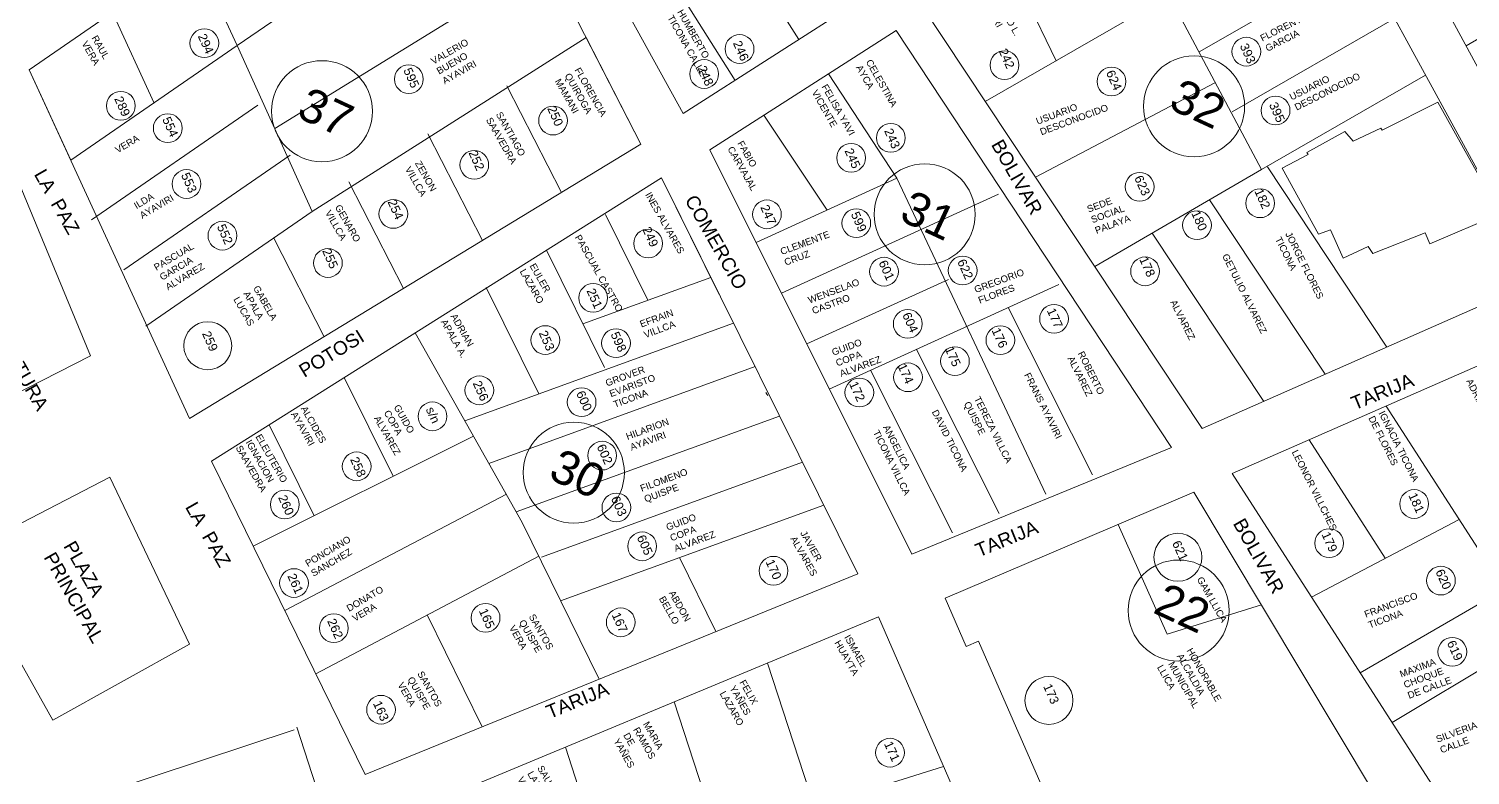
# Model space of a CAD drawing. Header units: metres. Extents: x 577726 to 579252, y 7804053 to 7806277.
# Drawn here: x 578191.2 to 578466.8, y 7805197.2 to 7805339.8 of the extents above; entities that cross this region are included whole.
import ezdxf

# ---------------------------------------------------------------- set-up
doc = ezdxf.new("R2010")
doc.units = ezdxf.units.M
doc.layers.add('CODIGOS', color=80, linetype='Continuous', lineweight=20)
doc.layers.add('V-NODE-TEXT', color=11, linetype='Continuous', lineweight=60)
doc.styles.get("Standard").update_dxf_attribs({"font": 'simplex.shx'})

msp = doc.modelspace()

# ---------------------------------------------------------------- linework, layer by layer
at = {"lineweight": 5, "elevation": 4.78, "flags": 128}
msp.add_lwpolyline([(578472.47, 7805304.47), (578459.06, 7805298.75), (578459.06, 7805298.75), (578458.15, 7805300.84), (578448.13, 7805296.86), (578447.28, 7805298.19), (578442.45, 7805295.97), (578440.06, 7805301.39), (578437.78, 7805300.54), (578430.84, 7805313.19), (578435.76, 7805315.81), (578435.54, 7805316.21), (578442.82, 7805320.18), (578444.4, 7805318.33), (578449.67, 7805320.84), (578449.92, 7805320.45), (578460.55, 7805325.83)], close=True, dxfattribs=at)
at = {"layer": 'CODIGOS', "linetype": 'Continuous', "lineweight": 5}
for p, q in [((578231.04, 7805336.6), (578280.9, 7805370.96)), ((578223.09, 7805353.89), (578231.04, 7805336.6)), ((578290.22, 7805352.77), (578238.22, 7805320.74)), ((578338.4, 7805337.79), (578328.11, 7805354.07)), ((578377.58, 7805354.38), (578387.59, 7805333.71)), ((578414.95, 7805335.39), (578446.04, 7805353.27)), ((578465.97, 7805336.59), (578495.51, 7805353.58)), ((578326.21, 7805329.97), (578315.98, 7805346.16)), ((578409.23, 7805346.16), (578374.05, 7805325.92)), ((578426.88, 7805312.94), (578409.23, 7805346.16)), ((578207.19, 7805342.94), (578215.14, 7805325.64)), ((578421.26, 7805323.97), (578452.3, 7805341.82)), ((578199.24, 7805314.69), (578231.04, 7805336.6)), ((578245.39, 7805304.89), (578231.04, 7805336.6)), ((578245.39, 7805304.89), (578297.72, 7805338.14)), ((578308.17, 7805317.75), (578297.72, 7805338.14)), ((578191.29, 7805331.99), (578199.24, 7805314.69)), ((578344.05, 7805331.2), (578357.17, 7805311.25)), ((578426.88, 7805312.94), (578458.23, 7805330.98)), ((578293.05, 7805308.56), (578282.6, 7805328.95)), ((578383.63, 7805311.48), (578418.05, 7805329.55)), ((578203.17, 7805303.31), (578234.97, 7805325.22)), ((578331.74, 7805323.32), (578343.82, 7805305.18)), ((578277.92, 7805299.37), (578267.48, 7805319.76)), ((578209.39, 7805293.76), (578241.19, 7805315.67)), ((578312.14, 7805311.36), (578323.2, 7805289.05)), ((578330.23, 7805299), (578357.17, 7805311.25)), ((578385.64, 7805250.88), (578357.17, 7805311.25)), ((578394.98, 7805294.38), (578426.88, 7805312.94)), ((578450.84, 7805279), (578428.01, 7805313.41)), ((578262.8, 7805290.17), (578252.36, 7805310.56)), ((578335.07, 7805289.3), (578376.61, 7805308.19)), ((578439.06, 7805273.81), (578416.94, 7805307.16)), ((578213.6, 7805282.98), (578245.39, 7805304.89)), ((578301.42, 7805304.3), (578309.54, 7805287.94)), ((578247.68, 7805280.98), (578238.03, 7805299.81)), ((578427.28, 7805268.62), (578405.96, 7805300.77)), ((578290.21, 7805297.39), (578301.28, 7805275.09)), ((578297.14, 7805283.43), (578321.59, 7805292.31)), ((578339.93, 7805279.58), (578367, 7805291.9)), ((578278.63, 7805290.36), (578288.71, 7805270.04)), ((578344.23, 7805270.96), (578388.11, 7805290.92)), ((578394.56, 7805254.58), (578378.45, 7805286.53)), ((578274.57, 7805264.9), (578325.92, 7805283.57)), ((578265.09, 7805281.7), (578285.52, 7805245.47)), ((578376.73, 7805247.17), (578360.91, 7805278.55)), ((578279.16, 7805256.75), (578330.05, 7805275.25)), ((578251.56, 7805273.04), (578260.85, 7805254.32)), ((578367.81, 7805243.47), (578352.14, 7805274.56)), ((578450.7, 7805267.72), (578479.15, 7805223.49)), ((578237.12, 7805264.12), (578245.73, 7805246.76)), ((578284.38, 7805247.5), (578334.73, 7805265.81)), ((578234.11, 7805240.96), (578276.21, 7805261.99)), ((578435.96, 7805261.27), (578450.53, 7805238.63)), ((578289.21, 7805238.85), (578339.11, 7805256.99)), ((578240.16, 7805228.63), (578282.49, 7805250.85)), ((578292.87, 7805230.5), (578343.18, 7805248.79)), ((578300.21, 7805215.52), (578285.52, 7805245.47)), ((578399.46, 7805245.09), (578408.85, 7805224.12)), ((578436.41, 7805231.21), (578464.64, 7805246.04)), ((578246.07, 7805216.56), (578288.67, 7805239.06)), ((578322.56, 7805224.63), (578315.62, 7805238.77)), ((578445.73, 7805216.72), (578473.25, 7805232.67)), ((578408.85, 7805224.12), (578426.85, 7805229.7)), ((578277.86, 7805206.42), (578267.37, 7805227.81)), ((578477.52, 7805222.63), (578451.82, 7805207.26)), ((578332.41, 7805218.6), (578341.37, 7805191.11)), ((578314.59, 7805211.19), (578323, 7805185.35)), ((578293.79, 7805202.54), (578301.58, 7805178.62)), ((578264.85, 7805167.1), (578366.06, 7805198.86))]:
    msp.add_line(p, q, dxfattribs=at)
for points in [[(578507.73, 7805435.97), (578562.75, 7805322.33), (578489.07, 7805294.04), (578435.56, 7805392.6)], [(578316.32, 7805323.63), (578350.59, 7805345.61), (578308.06, 7805412.91), (578278.11, 7805392.81)], [(578191.29, 7805331.99), (578221.94, 7805265.32), (578308.17, 7805317.75), (578272.28, 7805387.79)], [(578427.35, 7805387.44), (578479.71, 7805291.72), (578415.5, 7805263.43), (578362.03, 7805344.05)], [(578359.98, 7805239.43), (578409.63, 7805259.82), (578356.99, 7805339.49), (578321.39, 7805316.7)], [(578203.01, 7805277.34), (578157.11, 7805253.91), (578134.32, 7805300.41), (578182.57, 7805326.41)], [(578312.14, 7805311.36), (578349.68, 7805235.67), (578255.51, 7805197.32), (578226.14, 7805257.21)], [(578473.46, 7805173.63), (578421.22, 7805254.82), (578484.78, 7805282.64), (578531.95, 7805191.41)], [(578178.04, 7805239.3), (578206.7, 7805254.12), (578221.92, 7805222.24), (578195.76, 7805207.7)], [(578386.99, 7805184.3), (578389.31, 7805184.85), (578372.74, 7805222.79), (578370.39, 7805221.79), (578366.37, 7805231.03), (578413.94, 7805251.24), (578462, 7805171.08), (578401.27, 7805151.12)], [(578388.64, 7805147.06), (578353.61, 7805227.42), (578258.14, 7805187.71), (578281.51, 7805115.96)]]:
    msp.add_lwpolyline(points, close=True, dxfattribs=at)
for points in [[(578242.43, 7805206.32), (578272.56, 7805113.34), (578229.28, 7805103.05), (578206.31, 7805194.04)], [(578206.33, 7805194.04), (578241.93, 7805205.83)]]:
    msp.add_lwpolyline(points, dxfattribs=at)
for centre, radius in [((578224.76, 7805337.07), 2.75), ((578327.08, 7805335.97), 2.75), ((578377.72, 7805332.88), 2.75), ((578423.96, 7805335.46), 2.75), ((578247.24, 7805324.07), 9.66), ((578263.85, 7805330.2), 2.75), ((578320.32, 7805331.19), 2.75), ((578413.98, 7805325.01), 9.66), ((578398.17, 7805329.74), 2.75), ((578208.79, 7805325.11), 2.75), ((578291.42, 7805322.28), 2.75), ((578429.55, 7805324.21), 2.75), ((578217.76, 7805320.82), 2.75), ((578355.99, 7805318.97), 2.75), ((578276.36, 7805313.81), 2.75), ((578348.41, 7805315.17), 2.75), ((578362.47, 7805304.36), 9.66), ((578221.35, 7805310.16), 2.75), ((578403.57, 7805309.62), 2.75), ((578426.6, 7805306.48), 2.75), ((578260.89, 7805304.44), 2.75), ((578332.31, 7805304.36), 2.75), ((578349.39, 7805302.68), 2.75), ((578228.21, 7805300.29), 2.75), ((578414.53, 7805302.29), 2.75), ((578309.6, 7805298.79), 2.75), ((578248.38, 7805295.06), 2.75), ((578354.69, 7805293.41), 2.75), ((578369.73, 7805293.62), 2.75), ((578404.6, 7805293.47), 2.75), ((578299.09, 7805288.4), 2.75), ((578359.23, 7805283.43), 2.75), ((578387.2, 7805284.4), 2.75), ((578225.41, 7805279.25), 4.58), ((578289.94, 7805280.33), 2.75), ((578303.46, 7805279.74), 2.75), ((578376.94, 7805280.3), 2.75), ((578368.25, 7805276.29), 2.75), ((578359.28, 7805273.22), 2.75), ((578277.33, 7805270.73), 2.75), ((578349.98, 7805270.3), 2.75), ((578296.88, 7805268.46), 2.75), ((578268.36, 7805265.75), 2.75), ((578295.39, 7805254.99), 9.66), ((578253.88, 7805256.19), 2.75), ((578300.81, 7805258.25), 2.75), ((578240.13, 7805248.9), 2.75), ((578303.53, 7805248.34), 2.75), ((578456.05, 7805249), 2.75), ((578308.47, 7805240.91), 2.75), ((578410.87, 7805238.82), 4.58), ((578439.8, 7805241.52), 2.75), ((578241.89, 7805233.89), 2.75), ((578333.57, 7805236.24), 2.75), ((578411.02, 7805228.63), 9.66), ((578461.16, 7805234.36), 2.75), ((578278.52, 7805227.25), 2.75), ((578304.36, 7805226.39), 2.75), ((578249.5, 7805225.28), 2.75), ((578463.34, 7805220.75), 2.75), ((578386.22, 7805211.45), 4.58), ((578258.54, 7805209.68), 2.75), ((578355.84, 7805201.47), 2.75)]:
    msp.add_circle(centre, radius, dxfattribs=at)
at = {"layer": 'V-NODE-TEXT', "lineweight": 5}
for q in [(578332.13, 7805270.3), (578332.47, 7805269.75)]:
    msp.add_line((578332.3, 7805270.02), q, dxfattribs=at)

# ---------------------------------------------------------------- texts
at = {"layer": 'CODIGOS', "linetype": 'Continuous', "lineweight": 5, "attachment_point": 1}
for s, insert, char_height, width, rotation in [('{\\fArial|b0|i0|c0|p34;MILDRED L. AYAVIRI}', (578375.8, 7805347.88), 1.3031, 16.1023, 299.5745), ('{\\fArial|b0|i0|c0|p34;HUMBERTO TICONA CALLE}', (578316.24, 7805343.69), 1.3031, 16.1023, 299.5745), ('{\\fArial|b0|i0|c0|p34;FLORENTINO GARCIA}', (578426.44, 7805338.52), 1.3031, 9.8293, 26.6743), ('{\\fArial|b0|i0|c0|p34;RAUL VERA}', (578204.28, 7805338.74), 1.3031, 7.7906, 299.5745), ('{\\fArial|b0|i0|c0|p34;294}', (578225.01, 7805339.12), 1.6941, 5.335, 294.126), ('{\\fArial|b0|i0|c0|p34;VALERIO BUENO AYAVIRI}', (578267.9, 7805334.08), 1.3031, 9.584, 29.7567), ('{\\fArial|b0|i0|c0|p34;246}', (578327.32, 7805337.78), 1.6941, 5.335, 294.126), ('{\\fArial|b0|i0|c0|p34;242}', (578378.13, 7805336.29), 1.6941, 5.335, 294.126), ('{\\fArial|b0|i0|c0|p34;393}', (578424.21, 7805337.27), 1.6941, 5.335, 294.126), ('{\\fArial|b0|i0|c0|p34;CELESTINA AYCA}', (578352.3, 7805334.16), 1.3031, 11.3693, 299.5745), ('{\\fArial|b0|i0|c0|p34;595}', (578264.31, 7805332.61), 1.6941, 5.335, 294.126), ('{\\fArial|b0|i0|c0|p34;FLORENCIA QUIROGA MAMANI}', (578296.61, 7805332.6), 1.3031, 11.9426, 299.5745), ('{\\fArial|b0|i0|c0|p34;248}', (578320.57, 7805333), 1.6941, 5.335, 294.126), ('{\\fArial|b0|i0|c0|p34;624}', (578398.63, 7805332.15), 1.6941, 5.335, 294.126), ('{\\fArial|b0|i0|c0|p34;USUARIO DESCONOCIDO}', (578432.03, 7805327.27), 1.3031, 9.8293, 26.6743), ('{\\fArial|b0|i0|c0|p34;\\C7;37}', (578244.83, 7805328.91), 6.4352, 0.6435, 335.126), ('{\\fArial|b0|i0|c0|p34;FELISA YAVI VICENTE}', (578343.84, 7805329.41), 1.3031, 11.3693, 299.5745), ('{\\fArial|b0|i0|c0|p34;\\C7;32}', (578411.54, 7805330.54), 6.4352, 0.6435, 335.126), ('{\\fArial|b0|i0|c0|p34;289}', (578209.04, 7805327.16), 1.6941, 5.335, 294.126), ('{\\fArial|b0|i0|c0|p34;250}', (578291.83, 7805325.3), 1.6941, 5.335, 294.126), ('{\\fArial|b0|i0|c0|p34;USUARIO DESCONOCIDO}', (578383.58, 7805322.71), 1.3031, 9.584, 20.4013), ('{\\fArial|b0|i0|c0|p34;395}', (578429.8, 7805326.02), 1.6941, 5.335, 294.126), ('{\\fArial|b0|i0|c0|p34;554}', (578218.22, 7805323.23), 1.6941, 5.335, 294.126), ('{\\fArial|b0|i0|c0|p34;SANTIAGO SAAVEDRA}', (578281.57, 7805324.14), 1.3031, 11.9426, 299.5745), ('{\\fArial|b0|i0|c0|p34;VERA}', (578207.52, 7805317.11), 1.3031, 9.584, 30.694), ('{\\fArial|b0|i0|c0|p34;243}', (578356.23, 7805321.02), 1.6941, 5.335, 294.126), ('{\\fArial|b0|i0|c0|p34;252}', (578276.77, 7805316.83), 1.6941, 5.335, 294.126), ('{\\fArial|b0|i0|c0|p34;FABIO CARVAJAL}', (578327.74, 7805318.6), 1.3031, 11.3693, 299.5745), ('{\\fArial|b0|i0|c0|p34;245}', (578348.65, 7805317.22), 1.6941, 5.335, 294.126), ('{\\fArial|b0|i0|c0|p34;BOLIVAR}', (578377.36, 7805318.99), 2.6062, 32.2047, 299.5745), ('{\\fArial|b0|i0|c0|p34;ZENON VILLCA}', (578266.1, 7805314.77), 1.3031, 11.9426, 299.5745), ('{\\fArial|b0|i0|c0|p34;LA  PAZ}', (578194.37, 7805313.33), 2.6062, 32.2047, 299.5745), ('{\\fArial|b0|i0|c0|p34;553}', (578221.81, 7805312.57), 1.6941, 5.335, 294.126), ('{\\fArial|b0|i0|c0|p34;623}', (578404.04, 7805312.03), 1.6941, 5.335, 294.126), ('{\\fArial|b0|i0|c0|p34;ILDA AYAVIRI}', (578211.11, 7805306.45), 1.3031, 9.584, 30.694), ('{\\fArial|b0|i0|c0|p34;INES ALVARES}', (578310.11, 7805308.77), 1.3031, 16.1023, 299.5745), ('{\\fArial|b0|i0|c0|p34;\\C7;31}', (578360.05, 7805309.21), 6.4352, 0.6435, 335.126), ('{\\fArial|b0|i0|c0|p34;182}', (578427.01, 7805309.5), 1.6941, 5.335, 294.126), ('{\\fArial|b0|i0|c0|p34;GENARO VILLCA}', (578250.81, 7805306.4), 1.3031, 11.9426, 299.5745), ('{\\fArial|b0|i0|c0|p34;254}', (578261.29, 7805307.46), 1.6941, 5.335, 294.126), ('{\\fArial|b0|i0|c0|p34;COMERCIO}', (578318.79, 7805308.4), 2.6062, 32.2047, 299.5745), ('{\\fArial|b0|i0|c0|p34;247}', (578332.56, 7805306.41), 1.6941, 5.335, 294.126), ('{\\fArial|b0|i0|c0|p34;SEDE SOCIAL PALAYA}', (578393.34, 7805305.91), 1.3031, 9.584, 20.4013), ('{\\fArial|b0|i0|c0|p34;552}', (578228.67, 7805302.71), 1.6941, 5.335, 294.126), ('{\\fArial|b0|i0|c0|p34;599}', (578349.86, 7805305.1), 1.6941, 5.335, 294.126), ('{\\fArial|b0|i0|c0|p34;180}', (578414.94, 7805305.31), 1.6941, 5.335, 294.126), ('{\\fArial|b0|i0|c0|p34;PASCUAL CASTRO}', (578296.66, 7805300.64), 1.3031, 16.1023, 299.5745), ('{\\fArial|b0|i0|c0|p34;249}', (578310.01, 7805302.21), 1.6941, 5.335, 294.126), ('{\\fArial|b0|i0|c0|p34;CLEMENTE CRUZ}', (578334.7, 7805297.79), 1.3031, 9.584, 20.4013), ('{\\fArial|b0|i0|c0|p34;JORGE FLORES TICONA}', (578432.53, 7805301.2), 1.3031, 16.2638, 296.5333), ('{\\fArial|b0|i0|c0|p34;PASCUAL GARCIA ALVAREZ}', (578214.92, 7805294.66), 1.3031, 9.584, 30.694), ('{\\fArial|b0|i0|c0|p34;255}', (578248.79, 7805298.08), 1.6941, 5.335, 294.126), ('{\\fArial|b0|i0|c0|p34;SUB PREFECTURA}', (578178.72, 7805296.7), 2.6062, 32.2047, 299.5745), ('{\\fArial|b0|i0|c0|p34;EULER LAZARO}', (578288.02, 7805295.18), 1.3031, 9.6794, 299.5745), ('{\\fArial|b0|i0|c0|p34;601}', (578355.16, 7805295.83), 1.6941, 5.335, 294.126), ('{\\fArial|b0|i0|c0|p34;622}', (578370.2, 7805296.03), 1.6941, 5.335, 294.126), ('{\\fArial|b0|i0|c0|p34;178}', (578405, 7805296.49), 1.6941, 5.335, 294.126), ('{\\fArial|b0|i0|c0|p34;GETULIO ALVAREZ}', (578420.46, 7805297.01), 1.3031, 16.2638, 296.5333), ('{\\fArial|b0|i0|c0|p34;WENSELAO CASTRO}', (578340, 7805288.52), 1.3031, 9.584, 20.4013), ('{\\fArial|b0|i0|c0|p34;GREGORIO FLORES}', (578371.78, 7805290.53), 1.3031, 9.584, 20.4013), ('{\\fArial|b0|i0|c0|p34;GABELA APALA LUCAS}', (578235.17, 7805290.92), 1.3031, 11.9426, 299.5745), ('{\\fArial|b0|i0|c0|p34;251}', (578299.33, 7805290.45), 1.6941, 5.335, 294.126), ('{\\fArial|b0|i0|c0|p34;EFRAIN VILLCA}', (578307.85, 7805283.94), 1.3031, 9.584, 20.4013), ('{\\fArial|b0|i0|c0|p34;177}', (578387.33, 7805286.68), 1.6941, 5.335, 294.126), ('{\\fArial|b0|i0|c0|p34;ALVAREZ}', (578410.53, 7805288.19), 1.3031, 16.2638, 296.5333), ('{\\fArial|b0|i0|c0|p34;ADRIAN APALA A.}', (578272.93, 7805285.55), 1.3031, 8.5376, 299.5745), ('{\\fArial|b0|i0|c0|p34;604}', (578359.69, 7805285.85), 1.6941, 5.335, 294.126), ('{\\fArial|b0|i0|c0|p34;259}', (578225.82, 7805282.27), 1.6941, 5.335, 294.126), ('{\\fArial|b0|i0|c0|p34;POTOSI}', (578242.51, 7805275.3), 2.6062, 32.2047, 31.4809), ('{\\fArial|b0|i0|c0|p34;253}', (578290.19, 7805282.38), 1.6941, 5.335, 294.126), ('{\\fArial|b0|i0|c0|p34;598}', (578303.93, 7805282.15), 1.6941, 5.335, 294.126), ('{\\fArial|b0|i0|c0|p34;176}', (578376.77, 7805282.91), 1.6941, 5.335, 294.126), ('{\\fArial|b0|i0|c0|p34;GUIDO COPA ALVAREZ}', (578344.54, 7805278.54), 1.3031, 9.584, 20.4013), ('{\\fArial|b0|i0|c0|p34;175}', (578367.83, 7805279.36), 1.6941, 5.335, 294.126), ('{\\fArial|b0|i0|c0|p34;ROBERTO ALVAREZ}', (578392.86, 7805278.38), 1.3031, 16.2638, 296.5333), ('{\\fArial|b0|i0|c0|p34;GROVER EVARISTO TICONA}', (578301.27, 7805272.66), 1.3031, 9.584, 20.4013), ('{\\fArial|b0|i0|c0|p34;174}', (578358.81, 7805276.06), 1.6941, 5.335, 294.126), ('{\\fArial|b0|i0|c0|p34;256}', (578277.58, 7805272.78), 1.6941, 5.335, 294.126), ('{\\fArial|b0|i0|c0|p34;172}', (578349.54, 7805272.67), 1.6941, 5.335, 294.126), ('{\\fArial|b0|i0|c0|p34;FRANS AYAVIRI}', (578382.6, 7805274.28), 1.3031, 16.2638, 296.5333), ('{\\fArial|b0|i0|c0|p34;TARIJA}', (578443.67, 7805269.31), 2.6062, 32.2047, 22.3667), ('{\\fArial|b0|i0|c0|p34;ADRIAN VILLCA}', (578467.11, 7805273.1), 1.3031, 16.2638, 296.5333), ('{\\fArial|b0|i0|c0|p34;600}', (578297.34, 7805270.87), 1.6941, 5.335, 294.126), ('{\\fArial|b0|i0|c0|p34;TEREZA VILLCA QUISPE}', (578373.02, 7805269.73), 1.3031, 16.2638, 296.5333), ('{\\fArial|b0|i0|c0|p34;ALCIDES AYAVIRI}', (578244.28, 7805267.89), 1.3031, 8.5376, 299.5745), ('{\\fArial|b0|i0|c0|p34;GUIDO COPA ALVAREZ}', (578262.04, 7805268.18), 1.3031, 8.5376, 299.5745), ('{\\fArial|b0|i0|c0|p34;s/n}', (578268.61, 7805267.8), 1.6941, 5.335, 294.126), ('{\\fArial|b0|i0|c0|p34;DAVID TICONA}', (578364.94, 7805267.2), 1.3031, 16.2638, 296.5333), ('{\\fArial|b0|i0|c0|p34;IGNACIA TICONA DE FLORES}', (578450.36, 7805266.98), 1.3031, 16.2638, 296.5333), ('{\\fArial|b0|i0|c0|p34;HILARION AYAVIRI}', (578305.2, 7805262.45), 1.3031, 9.584, 20.4013), ('{\\fArial|b0|i0|c0|p34;ELEUTERIO IGNACION SAAVEDRA}', (578235.62, 7805262.53), 1.3031, 8.5376, 299.5745), ('{\\fArial|b0|i0|c0|p34;ANGELICA TICONA VILLCA}', (578355.64, 7805264.28), 1.3031, 16.2638, 296.5333), ('{\\fArial|b0|i0|c0|p34;\\C7;30}', (578292.97, 7805259.83), 6.4352, 0.6435, 335.126), ('{\\fArial|b0|i0|c0|p34;602}', (578301.28, 7805260.67), 1.6941, 5.335, 294.126), ('{\\fArial|b0|i0|c0|p34;LEONOR VILLCHES}', (578433.77, 7805259.51), 1.3031, 16.2638, 296.5333), ('{\\fArial|b0|i0|c0|p34;258}', (578254.13, 7805258.23), 1.6941, 5.335, 294.126), ('{\\fArial|b0|i0|c0|p34;FILOMENO QUISPE}', (578307.91, 7805252.54), 1.3031, 9.584, 20.4013), ('{\\fArial|b0|i0|c0|p34;260}', (578240.37, 7805250.95), 1.6941, 5.335, 294.126), ('{\\fArial|b0|i0|c0|p34;603}', (578303.99, 7805250.75), 1.6941, 5.335, 294.126), ('{\\fArial|b0|i0|c0|p34;181}', (578456.44, 7805251.37), 1.6941, 5.335, 294.126), ('{\\fArial|b0|i0|c0|p34;LA  PAZ}', (578223.28, 7805249.72), 2.6062, 32.2047, 299.5745), ('{\\fArial|b0|i0|c0|p34;GUIDO COPA ALVAREZ}', (578312.86, 7805245.11), 1.3031, 9.584, 20.4013), ('{\\fArial|b0|i0|c0|p34;TARIJA}', (578371.83, 7805241.19), 2.6062, 32.2047, 22.3667), ('{\\fArial|b0|i0|c0|p34;BOLIVAR}', (578423.59, 7805246.58), 2.6062, 32.2047, 299.5745), ('{\\fArial|b0|i0|c0|p34;PLAZA PRINCIPAL}', (578200.01, 7805242.26), 2.6062, 14.4411, 299.5745), ('{\\fArial|b0|i0|c0|p34;PONCIANO SANCHEZ}', (578243.86, 7805238.08), 1.3031, 9.584, 30.4438), ('{\\fArial|b0|i0|c0|p34;605}', (578308.94, 7805243.32), 1.6941, 5.335, 294.126), ('{\\fArial|b0|i0|c0|p34;JAVIER ALVARES}', (578339.76, 7805244.08), 1.3031, 9.01, 299.5745), ('{\\fArial|b0|i0|c0|p34;621}', (578411.28, 7805242.23), 1.6941, 5.335, 294.126), ('{\\fArial|b0|i0|c0|p34;179}', (578439.85, 7805243.9), 1.6941, 5.335, 294.126), ('{\\fArial|b0|i0|c0|p34;170}', (578333.56, 7805238.66), 1.6941, 5.335, 294.126), ('{\\fArial|b0|i0|c0|p34;620}', (578461.63, 7805236.77), 1.6941, 5.335, 294.126), ('{\\fArial|b0|i0|c0|p34;261}', (578242.14, 7805235.94), 1.6941, 5.335, 294.126), ('{\\fArial|b0|i0|c0|p34;GAM LLICA}', (578415.58, 7805235.27), 1.3031, 16.1023, 299.5745), ('{\\fArial|b0|i0|c0|p34;DONATO VERA}', (578251.76, 7805229.48), 1.3031, 9.584, 30.4438), ('{\\fArial|b0|i0|c0|p34;ABDON BELLO}', (578314.63, 7805232.64), 1.3031, 6.3296, 299.5745), ('{\\fArial|b0|i0|c0|p34;\\C7;22}', (578408.58, 7805234.16), 6.4352, 0.6435, 335.126), ('{\\fArial|b0|i0|c0|p34;FRANCISCO TICONA}', (578446.35, 7805228.47), 1.3031, 9.584, 20.4013), ('{\\fArial|b0|i0|c0|p34;165}', (578278.74, 7805229.28), 1.6941, 5.335, 294.126), ('{\\fArial|b0|i0|c0|p34;167}', (578304.15, 7805228.51), 1.6941, 5.335, 294.126), ('{\\fArial|b0|i0|c0|p34;262}', (578249.75, 7805227.33), 1.6941, 5.335, 294.126), ('{\\fArial|b0|i0|c0|p34;SANTOS QUISPE VERA}', (578287.87, 7805228.14), 1.3031, 9.8158, 299.5745), ('{\\fArial|b0|i0|c0|p34;ISMAEL HUAYTA}', (578348.18, 7805224.2), 1.3031, 9.01, 299.5745), ('{\\fArial|b0|i0|c0|p34;619}', (578463.81, 7805223.16), 1.6941, 5.335, 294.126), ('{\\fArial|b0|i0|c0|p34;HONORABLE \\PALCALDIA\\P MUNICIPAL\\PLLICA }', (578413.64, 7805221.65), 1.3031, 16.1023, 299.5745), ('{\\fArial|b0|i0|c0|p34;MAXIMA CHOQUE DE CALLE}', (578453.11, 7805217.04), 1.3031, 9.584, 20.4013), ('{\\fArial|b0|i0|c0|p34;SANTOS QUISPE VERA}', (578266.56, 7805217.24), 1.3031, 9.8158, 299.5745), ('{\\fArial|b0|i0|c0|p34;TARIJA}', (578289.78, 7805210.31), 2.6062, 32.2047, 22.3667), ('{\\fArial|b0|i0|c0|p34;FELIX YAÑES LAZARO}', (578328.14, 7805215.57), 1.3031, 9.01, 299.5745), ('{\\fArial|b0|i0|c0|p34;173}', (578386.63, 7805214.87), 1.6941, 5.335, 294.126), ('{\\fArial|b0|i0|c0|p34;163}', (578258.5, 7805211.6), 1.6941, 5.335, 294.126), ('{\\fArial|b0|i0|c0|p34;MARIA RAMOS DE YAÑES}', (578309.71, 7805207.6), 1.3031, 9.01, 299.5745), ('{\\fArial|b0|i0|c0|p34;SILVERIA CALLE}', (578460.06, 7805204.59), 1.3031, 9.584, 20.4013), ('{\\fArial|b0|i0|c0|p34;171}', (578356.2, 7805203.88), 1.6941, 5.335, 294.126), ('{\\fArial|b0|i0|c0|p34;SAUL LAZARO VEDIA}', (578289.48, 7805199.2), 1.3031, 9.01, 299.5745)]:
    msp.add_mtext(s, dxfattribs=dict(at, insert=insert, char_height=char_height, width=width, rotation=rotation))

doc.saveas('drawing.dxf')
